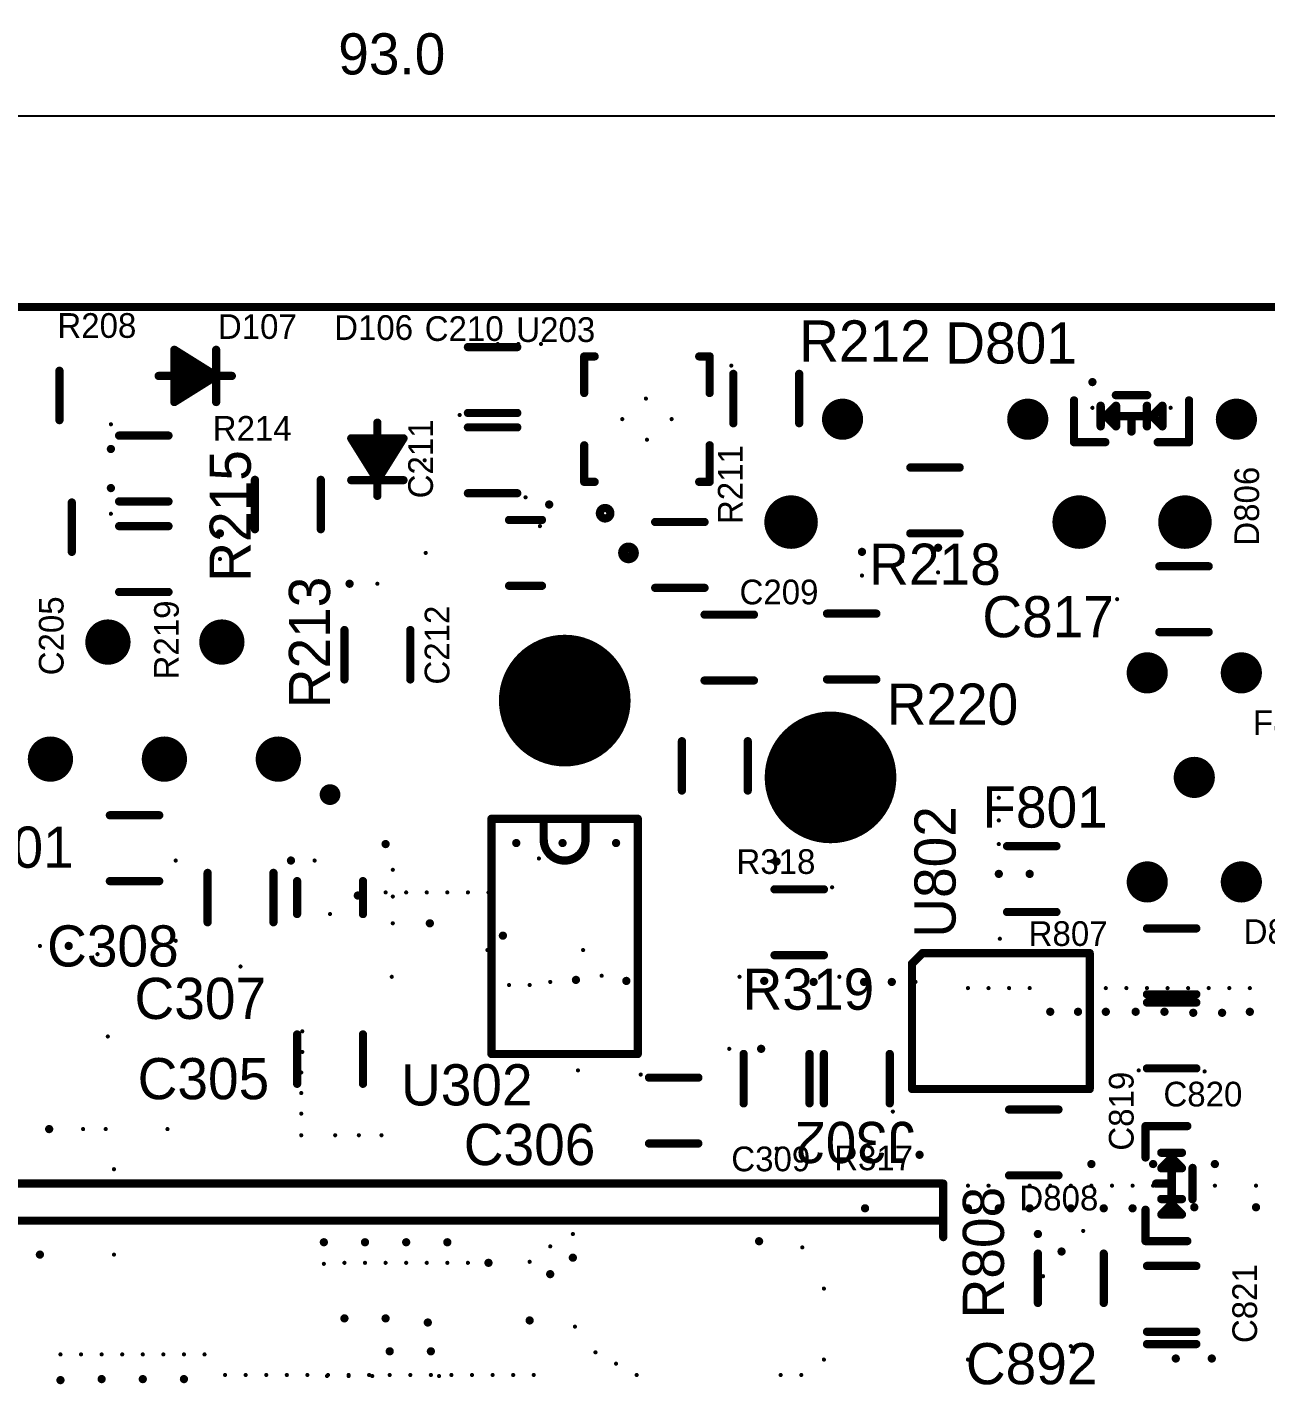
# Model space of a CAD drawing. Extents: x -22 to 197, y -17 to 116.
# Drawn here: x 129.69 to 159.79, y 49.08 to 82.07 of the extents above; entities that cross this region are included whole.
import ezdxf

# ---------------------------------------------------------------- set-up
doc = ezdxf.new("R2010")
doc.units = 0
doc.header["$MEASUREMENT"] = 0
doc.layers.get('0').update_dxf_attribs({"linetype": 'CONTINUOUS'})
doc.layers.get('DEFPOINTS').update_dxf_attribs({"linetype": 'CONTINUOUS'})
for name, color, linetype in [('DRILLDRAWING', 1, 'CONTINUOUS'), ('MECHANICAL1', 6, 'CONTINUOUS'), ('TOPOVERLAY', 2, 'CONTINUOUS')]:
    doc.layers.add(name, color=color, linetype=linetype)
doc.dimstyles.get("Standard").update_dxf_attribs({"dimtxt": 0.18, "dimasz": 0.18, "dimexe": 0.18, "dimexo": 0.0625, "dimgap": 0.09, "dimtad": 0, "dimtih": 1, "dimtoh": 1, "dimdec": 4, "dimzin": 0, "dimtxsty": 'STANDARD', "dimcen": 0.09, "dimazin": 3, "dimtfac": 1, "dimtdec": 4, "dimtofl": 0, "dimtmove": 0, "dimatfit": 3, "dimtolj": 1, "dimtzin": 0})

# ---------------------------------------------------------------- blocks, each defined once
blk = doc.blocks.new('*D1')
at = {"color": 0, "linetype": 'BYBLOCK'}
for p, q in [((92.05, 75.33), (92.05, 80.911)), ((185.05, 75.33), (185.05, 80.911)), ((93.05, 79.911), (184.05, 79.911))]:
    blk.add_line(p, q, dxfattribs=at)
for points in [[(93.05, 80.078), (93.05, 79.744), (92.05, 79.911)], [(184.05, 80.078), (184.05, 79.744), (185.05, 79.911)]]:
    blk.add_solid(points, dxfattribs=at)
at = {"layer": 'DEFPOINTS', "color": 0, "linetype": 'BYBLOCK'}
for p in [(185.05, 79.911), (92.05, 75.268), (185.05, 75.268)]:
    blk.add_point(p, dxfattribs=at)
at = {"color": 0, "linetype": 'BYBLOCK', "insert": (138.55, 81.411), "char_height": 1, "attachment_point": 5}
blk.add_mtext('\\A1;93.0', dxfattribs=at)

msp = doc.modelspace()

# ---------------------------------------------------------------- linework, layer by layer
at = {"layer": 'DRILLDRAWING', "const_width": 0.2}
msp.add_lwpolyline([(92.05, 75.268), (185.05, 75.268)], dxfattribs=at)
at = {"layer": 'DRILLDRAWING'}
for points, const_width in [([(141.1, 74.368, 1), (141.15, 74.368, 1)], 0.05), ([(141.6, 74.368, 1), (141.65, 74.368, 1)], 0.05), ([(142.15, 74.368, 1), (142.2, 74.368, 1)], 0.05), ([(146.775, 73.843, 1), (146.825, 73.843, 1)], 0.05), ([(155.525, 73.443, 1), (155.625, 73.443, 1)], 0.1), ([(144.7, 73.043, 1), (144.75, 73.043, 1)], 0.05), ([(149.253, 72.541, 1), (149.753, 72.541, 1)], 0.5), ([(153.753, 72.541, 1), (154.253, 72.541, 1)], 0.5), ([(158.823, 72.541, 1), (159.323, 72.541, 1)], 0.5), ([(140.175, 72.643, 1), (140.225, 72.643, 1)], 0.05), ([(144.125, 72.543, 1), (144.175, 72.543, 1)], 0.05), ([(145.325, 72.543, 1), (145.375, 72.543, 1)], 0.05), ([(155.55, 72.818, 1), (155.6, 72.818, 1)], 0.05), ([(157.45, 72.818, 1), (157.5, 72.818, 1)], 0.05), ([(131.7, 72.418, 1), (131.75, 72.418, 1)], 0.05), ([(131.675, 71.818, 1), (131.775, 71.818, 1)], 0.1), ([(144.725, 72.043, 1), (144.775, 72.043, 1)], 0.05), ([(139.325, 71.543, 1), (139.375, 71.543, 1)], 0.05), ([(131.675, 70.868, 1), (131.775, 70.868, 1)], 0.1), ([(141.775, 70.643, 1), (141.825, 70.643, 1)], 0.05), ([(147.928, 70.041, 1), (148.578, 70.041, 1)], 0.65), ([(154.928, 70.041, 1), (155.578, 70.041, 1)], 0.65), ([(157.498, 70.041, 1), (158.148, 70.041, 1)], 0.65), ([(131.7, 70.243, 1), (131.75, 70.243, 1)], 0.05), ([(142.325, 70.468, 1), (142.425, 70.468, 1)], 0.1), ([(142.125, 69.943, 1), (142.175, 69.943, 1)], 0.05), ([(148.253, 70.041, 1), (148.253, 70.041, 1)], 0.00000254), ([(157.823, 70.041, 1), (157.823, 70.041, 1)], 0.00000254), ([(134.325, 69.768, 1), (134.425, 69.768, 1)], 0.1), ([(139.35, 69.293, 1), (139.4, 69.293, 1)], 0.05), ([(149.925, 69.318, 1), (150.025, 69.318, 1)], 0.1), ([(151.775, 69.418, 1), (151.875, 69.418, 1)], 0.1), ([(134.35, 69.143, 1), (134.4, 69.143, 1)], 0.05), ([(150.925, 69.093, 1), (150.975, 69.093, 1)], 0.05), ([(137.475, 68.543, 1), (137.575, 68.543, 1)], 0.1), ([(149.95, 68.743, 1), (150, 68.743, 1)], 0.05), ([(151.8, 68.818, 1), (151.85, 68.818, 1)], 0.05), ([(138.175, 68.543, 1), (138.225, 68.543, 1)], 0.05), ([(138.175, 68.543, 1), (138.225, 68.543, 1)], 0.05), ([(156.15, 68.168, 1), (156.2, 68.168, 1)], 0.05), ([(131.378, 67.126, 1), (131.928, 67.126, 1)], 0.55), ([(134.147, 67.126, 1), (134.697, 67.126, 1)], 0.55), ([(141.953, 65.704, 1), (143.553, 65.704, 1)], 1.6), ([(156.657, 66.378, 1), (157.157, 66.378, 1)], 0.5), ([(158.943, 66.378, 1), (159.443, 66.378, 1)], 0.5), ([(148.411, 63.838, 1), (150.011, 63.838, 1)], 1.6), ([(129.981, 64.282, 1), (130.531, 64.282, 1)], 0.55), ([(132.75, 64.282, 1), (133.3, 64.282, 1)], 0.55), ([(135.518, 64.282, 1), (136.068, 64.282, 1)], 0.55), ([(157.8, 63.838, 1), (158.3, 63.838, 1)], 0.5), ([(135.793, 64.282, 1), (135.793, 64.282, 1)], 0.00000254), ([(153.275, 63.343, 1), (153.325, 63.343, 1)], 0.05), ([(153.275, 62.793, 1), (153.325, 62.793, 1)], 0.05), ([(138.35, 62.218, 1), (138.45, 62.218, 1)], 0.1), ([(141.525, 62.243, 1), (141.625, 62.243, 1)], 0.1), ([(142.65, 62.243, 1), (142.75, 62.243, 1)], 0.1), ([(143.95, 62.243, 1), (144.05, 62.243, 1)], 0.1), ([(144.525, 62.243, 1), (144.575, 62.243, 1)], 0.05), ([(153.275, 62.218, 1), (153.325, 62.218, 1)], 0.05), ([(133.275, 61.818, 1), (133.325, 61.818, 1)], 0.05), ([(136.05, 61.818, 1), (136.15, 61.818, 1)], 0.1), ([(136.65, 61.818, 1), (136.7, 61.818, 1)], 0.05), ([(142.1, 61.868, 1), (142.15, 61.868, 1)], 0.05), ([(142.1, 61.868, 1), (142.15, 61.868, 1)], 0.05), ([(147.85, 61.793, 1), (147.95, 61.793, 1)], 0.1), ([(156.657, 61.298, 1), (157.157, 61.298, 1)], 0.5), ([(158.943, 61.298, 1), (159.443, 61.298, 1)], 0.5), ([(138.55, 61.593, 1), (138.6, 61.593, 1)], 0.05), ([(144.525, 61.593, 1), (144.575, 61.593, 1)], 0.05), ([(153.25, 61.493, 1), (153.35, 61.493, 1)], 0.1), ([(154, 61.493, 1), (154.1, 61.493, 1)], 0.1), ([(137.675, 60.968, 1), (137.775, 60.968, 1)], 0.1), ([(138.375, 61.043, 1), (138.425, 61.043, 1)], 0.05), ([(138.875, 61.043, 1), (138.925, 61.043, 1)], 0.05), ([(139.375, 61.043, 1), (139.425, 61.043, 1)], 0.05), ([(139.875, 61.043, 1), (139.925, 61.043, 1)], 0.05), ([(140.375, 61.043, 1), (140.425, 61.043, 1)], 0.05), ([(140.875, 61.043, 1), (140.925, 61.043, 1)], 0.05), ([(149.225, 61.168, 1), (149.275, 61.168, 1)], 0.05), ([(138.55, 60.943, 1), (138.6, 60.943, 1)], 0.05), ([(144.525, 60.943, 1), (144.575, 60.943, 1)], 0.05), ([(137.025, 60.518, 1), (137.075, 60.518, 1)], 0.05), ([(139.425, 60.293, 1), (139.525, 60.293, 1)], 0.1), ([(138.55, 60.293, 1), (138.6, 60.293, 1)], 0.05), ([(141.2, 59.993, 1), (141.3, 59.993, 1)], 0.1), ([(129.975, 59.743, 1), (130.025, 59.743, 1)], 0.05), ([(130.65, 59.743, 1), (130.75, 59.743, 1)], 0.1), ([(133.275, 59.868, 1), (133.325, 59.868, 1)], 0.05), ([(153.3, 59.918, 1), (153.35, 59.918, 1)], 0.05), ([(131.375, 59.543, 1), (131.425, 59.543, 1)], 0.05), ([(140.85, 59.643, 1), (140.9, 59.643, 1)], 0.05), ([(143.175, 59.643, 1), (143.225, 59.643, 1)], 0.05), ([(134.85, 59.243, 1), (134.9, 59.243, 1)], 0.05), ([(143.625, 59.018, 1), (143.675, 59.018, 1)], 0.05), ([(138.525, 58.993, 1), (138.575, 58.993, 1)], 0.05), ([(141.375, 58.793, 1), (141.425, 58.793, 1)], 0.05), ([(141.875, 58.793, 1), (141.925, 58.793, 1)], 0.05), ([(142.375, 58.868, 1), (142.425, 58.868, 1)], 0.05), ([(142.975, 58.918, 1), (143.075, 58.918, 1)], 0.1), ([(144.2, 58.893, 1), (144.3, 58.893, 1)], 0.1), ([(146.975, 58.993, 1), (147.025, 58.993, 1)], 0.05), ([(147.55, 58.893, 1), (147.65, 58.893, 1)], 0.1), ([(148.75, 58.868, 1), (148.85, 58.868, 1)], 0.1), ([(149.4, 58.993, 1), (149.45, 58.993, 1)], 0.05), ([(149.975, 58.868, 1), (150.075, 58.868, 1)], 0.1), ([(150.65, 58.868, 1), (150.75, 58.868, 1)], 0.1), ([(151.25, 58.868, 1), (151.3, 58.868, 1)], 0.05), ([(152.525, 58.718, 1), (152.575, 58.718, 1)], 0.05), ([(153.025, 58.718, 1), (153.075, 58.718, 1)], 0.05), ([(153.525, 58.718, 1), (153.575, 58.718, 1)], 0.05), ([(154.025, 58.718, 1), (154.075, 58.718, 1)], 0.05), ([(155.875, 58.718, 1), (155.925, 58.718, 1)], 0.05), ([(156.375, 58.718, 1), (156.425, 58.718, 1)], 0.05), ([(156.875, 58.718, 1), (156.925, 58.718, 1)], 0.05), ([(157.375, 58.718, 1), (157.425, 58.718, 1)], 0.05), ([(157.875, 58.718, 1), (157.925, 58.718, 1)], 0.05), ([(158.375, 58.718, 1), (158.425, 58.718, 1)], 0.05), ([(158.875, 58.718, 1), (158.925, 58.718, 1)], 0.05), ([(159.375, 58.718, 1), (159.425, 58.718, 1)], 0.05), ([(150, 58.293, 1), (150.05, 58.293, 1)], 0.05), ([(154.5, 58.143, 1), (154.6, 58.143, 1)], 0.1), ([(155.175, 58.143, 1), (155.275, 58.143, 1)], 0.1), ([(155.85, 58.143, 1), (155.95, 58.143, 1)], 0.1), ([(156.575, 58.143, 1), (156.675, 58.143, 1)], 0.1), ([(157.275, 58.143, 1), (157.375, 58.143, 1)], 0.1), ([(157.975, 58.118, 1), (158.075, 58.118, 1)], 0.1), ([(158.675, 58.118, 1), (158.775, 58.118, 1)], 0.1), ([(159.35, 58.143, 1), (159.45, 58.143, 1)], 0.1), ([(131.625, 57.543, 1), (131.675, 57.543, 1)], 0.05), ([(136.35, 57.668, 1), (136.4, 57.668, 1)], 0.05), ([(136.35, 57.168, 1), (136.4, 57.168, 1)], 0.05), ([(146.725, 57.243, 1), (146.775, 57.243, 1)], 0.05), ([(147.475, 57.243, 1), (147.575, 57.243, 1)], 0.1), ([(143.05, 56.718, 1), (143.1, 56.718, 1)], 0.05), ([(156.675, 56.718, 1), (156.725, 56.718, 1)], 0.05), ([(158.275, 56.693, 1), (158.325, 56.693, 1)], 0.05), ([(136.325, 56.668, 1), (136.375, 56.668, 1)], 0.05), ([(144.575, 56.618, 1), (144.625, 56.618, 1)], 0.05), ([(136.325, 56.168, 1), (136.375, 56.168, 1)], 0.05), ([(150.7, 55.718, 1), (150.75, 55.718, 1)], 0.05), ([(136.325, 55.668, 1), (136.375, 55.668, 1)], 0.05), ([(130.175, 55.293, 1), (130.275, 55.293, 1)], 0.1), ([(131.025, 55.293, 1), (131.075, 55.293, 1)], 0.05), ([(131.575, 55.293, 1), (131.625, 55.293, 1)], 0.05), ([(133.075, 55.293, 1), (133.125, 55.293, 1)], 0.05), ([(136.325, 55.143, 1), (136.375, 55.143, 1)], 0.05), ([(137.15, 55.143, 1), (137.2, 55.143, 1)], 0.05), ([(137.725, 55.143, 1), (137.775, 55.143, 1)], 0.05), ([(138.275, 55.143, 1), (138.325, 55.143, 1)], 0.05), ([(147.875, 54.818, 1), (147.925, 54.818, 1)], 0.05), ([(151.325, 54.668, 1), (151.425, 54.668, 1)], 0.1), ([(155.5, 54.443, 1), (155.6, 54.443, 1)], 0.1), ([(157, 54.443, 1), (157.1, 54.443, 1)], 0.1), ([(158.5, 54.443, 1), (158.6, 54.443, 1)], 0.1), ([(131.775, 54.318, 1), (131.825, 54.318, 1)], 0.05), ([(149.525, 53.918, 1), (149.575, 53.918, 1)], 0.05), ([(150.025, 53.918, 1), (150.075, 53.918, 1)], 0.05), ([(151.025, 53.918, 1), (151.075, 53.918, 1)], 0.05), ([(151.525, 53.918, 1), (151.575, 53.918, 1)], 0.05), ([(152.525, 53.918, 1), (152.575, 53.918, 1)], 0.05), ([(153.025, 53.918, 1), (153.075, 53.918, 1)], 0.05), ([(154.025, 53.918, 1), (154.075, 53.918, 1)], 0.05), ([(154.525, 53.918, 1), (154.575, 53.918, 1)], 0.05), ([(155.025, 53.918, 1), (155.075, 53.918, 1)], 0.05), ([(155.525, 53.918, 1), (155.575, 53.918, 1)], 0.05), ([(156.025, 53.918, 1), (156.075, 53.918, 1)], 0.05), ([(156.525, 53.918, 1), (156.575, 53.918, 1)], 0.05), ([(157.025, 53.918, 1), (157.075, 53.918, 1)], 0.05), ([(158.025, 53.918, 1), (158.075, 53.918, 1)], 0.05), ([(158.525, 53.918, 1), (158.575, 53.918, 1)], 0.05), ([(159.525, 53.918, 1), (159.575, 53.918, 1)], 0.05), ([(150, 53.368, 1), (150.1, 53.368, 1)], 0.1), ([(152.5, 53.368, 1), (152.6, 53.368, 1)], 0.1), ([(153.25, 53.368, 1), (153.35, 53.368, 1)], 0.1), ([(154, 53.368, 1), (154.1, 53.368, 1)], 0.1), ([(155, 53.368, 1), (155.1, 53.368, 1)], 0.1), ([(155.8, 53.368, 1), (155.9, 53.368, 1)], 0.1), ([(156.5, 53.368, 1), (156.6, 53.368, 1)], 0.1), ([(158, 53.393, 1), (158.1, 53.393, 1)], 0.1), ([(159.5, 53.393, 1), (159.6, 53.393, 1)], 0.1), ([(142.925, 52.743, 1), (142.975, 52.743, 1)], 0.05), ([(154.2, 52.743, 1), (154.3, 52.743, 1)], 0.1), ([(155.325, 52.818, 1), (155.375, 52.818, 1)], 0.05), ([(136.85, 52.543, 1), (136.95, 52.543, 1)], 0.1), ([(137.85, 52.543, 1), (137.95, 52.543, 1)], 0.1), ([(138.85, 52.543, 1), (138.95, 52.543, 1)], 0.1), ([(139.85, 52.543, 1), (139.95, 52.543, 1)], 0.1), ([(142.375, 52.443, 1), (142.425, 52.443, 1)], 0.05), ([(147.425, 52.568, 1), (147.525, 52.568, 1)], 0.1), ([(148.5, 52.418, 1), (148.55, 52.418, 1)], 0.05), ([(129.95, 52.243, 1), (130.05, 52.243, 1)], 0.1), ([(131.775, 52.243, 1), (131.825, 52.243, 1)], 0.05), ([(140.85, 52.043, 1), (140.95, 52.043, 1)], 0.1), ([(142.9, 52.168, 1), (143, 52.168, 1)], 0.1), ([(154.775, 52.318, 1), (154.875, 52.318, 1)], 0.1), ([(136.875, 52.018, 1), (136.925, 52.018, 1)], 0.05), ([(137.375, 52.043, 1), (137.425, 52.043, 1)], 0.05), ([(137.875, 52.043, 1), (137.925, 52.043, 1)], 0.05), ([(138.375, 52.043, 1), (138.425, 52.043, 1)], 0.05), ([(138.875, 52.043, 1), (138.925, 52.043, 1)], 0.05), ([(139.375, 52.043, 1), (139.425, 52.043, 1)], 0.05), ([(139.875, 52.043, 1), (139.925, 52.043, 1)], 0.05), ([(140.375, 52.043, 1), (140.425, 52.043, 1)], 0.05), ([(141.875, 52.068, 1), (141.925, 52.068, 1)], 0.05), ([(142.35, 51.768, 1), (142.45, 51.768, 1)], 0.1), ([(149.025, 51.418, 1), (149.075, 51.418, 1)], 0.05), ([(152.525, 51.418, 1), (152.575, 51.418, 1)], 0.05), ([(154.35, 51.718, 1), (154.4, 51.718, 1)], 0.05), ([(137.35, 50.693, 1), (137.45, 50.693, 1)], 0.1), ([(138.35, 50.693, 1), (138.45, 50.693, 1)], 0.1), ([(139.375, 50.593, 1), (139.475, 50.593, 1)], 0.1), ([(141.85, 50.643, 1), (141.95, 50.643, 1)], 0.1), ([(142.975, 50.493, 1), (143.025, 50.493, 1)], 0.05), ([(130.475, 49.818, 1), (130.525, 49.818, 1)], 0.05), ([(130.975, 49.818, 1), (131.025, 49.818, 1)], 0.05), ([(131.475, 49.818, 1), (131.525, 49.818, 1)], 0.05), ([(131.975, 49.818, 1), (132.025, 49.818, 1)], 0.05), ([(132.475, 49.818, 1), (132.525, 49.818, 1)], 0.05), ([(132.975, 49.818, 1), (133.025, 49.818, 1)], 0.05), ([(133.475, 49.818, 1), (133.525, 49.818, 1)], 0.05), ([(133.975, 49.818, 1), (134.025, 49.818, 1)], 0.05), ([(138.45, 49.893, 1), (138.55, 49.893, 1)], 0.1), ([(139.45, 49.893, 1), (139.55, 49.893, 1)], 0.1), ([(143.475, 49.868, 1), (143.525, 49.868, 1)], 0.05), ([(155.025, 50.018, 1), (155.075, 50.018, 1)], 0.05), ([(157.55, 49.718, 1), (157.65, 49.718, 1)], 0.1), ([(158.425, 49.718, 1), (158.525, 49.718, 1)], 0.1), ([(143.975, 49.593, 1), (144.025, 49.593, 1)], 0.05), ([(149.025, 49.693, 1), (149.075, 49.693, 1)], 0.05), ([(152.525, 49.693, 1), (152.575, 49.693, 1)], 0.05), ([(130.45, 49.193, 1), (130.55, 49.193, 1)], 0.1), ([(131.45, 49.218, 1), (131.55, 49.218, 1)], 0.1), ([(132.45, 49.218, 1), (132.55, 49.218, 1)], 0.1), ([(133.45, 49.218, 1), (133.55, 49.218, 1)], 0.1), ([(134.475, 49.318, 1), (134.525, 49.318, 1)], 0.05), ([(134.975, 49.318, 1), (135.025, 49.318, 1)], 0.05), ([(135.475, 49.318, 1), (135.525, 49.318, 1)], 0.05), ([(135.975, 49.318, 1), (136.025, 49.318, 1)], 0.05), ([(136.475, 49.318, 1), (136.525, 49.318, 1)], 0.05), ([(136.95, 49.293, 1), (137, 49.293, 1)], 0.05), ([(136.975, 49.318, 1), (137.025, 49.318, 1)], 0.05), ([(137.475, 49.318, 1), (137.525, 49.318, 1)], 0.05), ([(137.475, 49.293, 1), (137.525, 49.293, 1)], 0.05), ([(137.975, 49.318, 1), (138.025, 49.318, 1)], 0.05), ([(138.05, 49.293, 1), (138.1, 49.293, 1)], 0.05), ([(138.475, 49.318, 1), (138.525, 49.318, 1)], 0.05), ([(138.975, 49.318, 1), (139.025, 49.318, 1)], 0.05), ([(139.475, 49.318, 1), (139.525, 49.318, 1)], 0.05), ([(139.675, 49.293, 1), (139.725, 49.293, 1)], 0.05), ([(139.975, 49.318, 1), (140.025, 49.318, 1)], 0.05), ([(140.475, 49.318, 1), (140.525, 49.318, 1)], 0.05), ([(140.975, 49.318, 1), (141.025, 49.318, 1)], 0.05), ([(141.475, 49.318, 1), (141.525, 49.318, 1)], 0.05), ([(141.975, 49.318, 1), (142.025, 49.318, 1)], 0.05), ([(144.475, 49.318, 1), (144.525, 49.318, 1)], 0.05), ([(147.975, 49.318, 1), (148.025, 49.318, 1)], 0.05), ([(148.475, 49.318, 1), (148.525, 49.318, 1)], 0.05)]:
    msp.add_lwpolyline(points, format="xyb", close=True, dxfattribs=dict(at, const_width=const_width))
at = {"layer": 'MECHANICAL1', "const_width": 0.2}
msp.add_lwpolyline([(92.05, 75.268), (185.05, 75.268)], dxfattribs=at)
at = {"layer": 'TOPOVERLAY'}
for points, const_width in [([(133.267, 74.228), (134.283, 73.593)], 0.2), ([(133.267, 72.958), (133.267, 74.228)], 0.2), ([(134.283, 72.958), (134.283, 74.228)], 0.2), ([(140.4, 74.293), (141.6, 74.293)], 0.2), ([(133.267, 73.974), (133.648, 73.974)], 0.2), ([(133.267, 73.847), (133.775, 73.847)], 0.2), ([(143.226, 74.067), (143.48, 74.067)], 0.2), ([(143.226, 73.178), (143.226, 74.067)], 0.2), ([(146.02, 74.067), (146.274, 74.067)], 0.2), ([(146.274, 73.178), (146.274, 74.067)], 0.2), ([(130.475, 72.518), (130.475, 73.718)], 0.2), ([(132.886, 73.593), (134.664, 73.593)], 0.2), ([(133.267, 73.72), (134.029, 73.72)], 0.2), ([(133.267, 72.958), (134.283, 73.593)], 0.2), ([(133.394, 73.466), (134.029, 73.466)], 0.2), ([(146.85, 72.443), (146.85, 73.643)], 0.2), ([(148.45, 72.443), (148.45, 73.643)], 0.2), ([(133.394, 73.339), (133.775, 73.339)], 0.2), ([(133.394, 73.212), (133.521, 73.212)], 0.2), ([(155.128, 71.983), (155.128, 72.999)], 0.2), ([(155.775, 72.368), (155.775, 72.868)], 0.203), ([(155.9, 72.618), (156.15, 72.868)], 0.203), ([(156.144, 73.126), (156.906, 73.126)], 0.2), ([(156.15, 72.368), (156.15, 72.868)], 0.203), ([(156.9, 72.368), (156.9, 72.868)], 0.203), ([(157.025, 72.618), (157.275, 72.868)], 0.203), ([(157.275, 72.368), (157.275, 72.868)], 0.203), ([(157.922, 71.983), (157.922, 72.999)], 0.2), ([(140.4, 72.693), (141.6, 72.693)], 0.2), ([(155.9, 72.618), (156.15, 72.368)], 0.203), ([(156.15, 72.618), (157.025, 72.618)], 0.203), ([(156.525, 72.243), (156.525, 72.618)], 0.203), ([(157.025, 72.618), (157.275, 72.368)], 0.203), ([(138.2, 70.679), (138.2, 72.457)], 0.2), ([(140.4, 72.343), (141.6, 72.343)], 0.2), ([(131.925, 72.143), (133.125, 72.143)], 0.2), ([(137.565, 72.076), (138.835, 72.076)], 0.2), ([(137.565, 72.076), (138.2, 71.06)], 0.2), ([(137.819, 71.822), (137.819, 71.949)], 0.2), ([(137.946, 71.568), (137.946, 71.949)], 0.2), ([(138.073, 71.314), (138.073, 71.949)], 0.2), ([(138.2, 71.06), (138.835, 72.076)], 0.2), ([(138.327, 71.314), (138.327, 72.076)], 0.2), ([(138.454, 71.568), (138.454, 72.076)], 0.2), ([(138.581, 71.695), (138.581, 72.076)], 0.2), ([(143.226, 71.019), (143.226, 71.908)], 0.2), ([(146.274, 71.019), (146.274, 71.908)], 0.2), ([(155.128, 71.983), (155.89, 71.983)], 0.2), ([(157.16, 71.983), (157.922, 71.983)], 0.2), ([(151.15, 71.368), (152.35, 71.368)], 0.2), ([(135.225, 69.868), (135.225, 71.068)], 0.2), ([(136.825, 69.868), (136.825, 71.068)], 0.2), ([(137.565, 71.06), (138.835, 71.06)], 0.2), ([(143.226, 71.019), (143.48, 71.019)], 0.2), ([(146.02, 71.019), (146.274, 71.019)], 0.2), ([(130.775, 69.318), (130.775, 70.518)], 0.2), ([(131.925, 70.543), (133.125, 70.543)], 0.2), ([(140.4, 70.743), (141.6, 70.743)], 0.2), ([(131.925, 69.943), (133.125, 69.943)], 0.2), ([(141.4, 70.093), (142.2, 70.093)], 0.2), ([(144.95, 70.043), (146.15, 70.043)], 0.2), ([(151.15, 69.768), (152.35, 69.768)], 0.2), ([(157.2, 68.968), (158.4, 68.968)], 0.2), ([(131.925, 68.343), (133.125, 68.343)], 0.2), ([(141.4, 68.493), (142.2, 68.493)], 0.2), ([(144.95, 68.443), (146.15, 68.443)], 0.2), ([(146.15, 67.793), (147.35, 67.793)], 0.2), ([(149.125, 67.818), (150.325, 67.818)], 0.2), ([(137.4, 66.218), (137.4, 67.418)], 0.2), ([(139, 66.218), (139, 67.418)], 0.2), ([(157.2, 67.368), (158.4, 67.368)], 0.2), ([(149.125, 66.218), (150.325, 66.218)], 0.2), ([(146.15, 66.193), (147.35, 66.193)], 0.2), ([(145.6, 63.518), (145.6, 64.718)], 0.2), ([(147.2, 63.518), (147.2, 64.718)], 0.2), ([(131.7, 62.918), (132.9, 62.918)], 0.2), ([(140.972, 57.118), (140.972, 62.833)], 0.2), ([(140.972, 62.833), (142.242, 62.833)], 0.2), ([(142.242, 62.325), (142.242, 62.833)], 0.2), ([(142.242, 62.833), (143.258, 62.833)], 0.2), ([(143.258, 62.325), (143.258, 62.833)], 0.2), ([(143.258, 62.833), (144.528, 62.833)], 0.2), ([(144.528, 57.118), (144.528, 62.833)], 0.2), ([(153.5, 62.168), (154.7, 62.168)], 0.2), ([(131.7, 61.318), (132.9, 61.318)], 0.2), ([(134.075, 60.318), (134.075, 61.518)], 0.2), ([(135.675, 60.318), (135.675, 61.518)], 0.2), ([(136.25, 60.518), (136.25, 61.318)], 0.2), ([(137.85, 60.518), (137.85, 61.318)], 0.2), ([(147.85, 61.118), (149.05, 61.118)], 0.2), ([(153.5, 60.568), (154.7, 60.568)], 0.2), ([(156.9, 60.168), (158.1, 60.168)], 0.2), ([(147.85, 59.518), (149.05, 59.518)], 0.2), ([(151.191, 59.315), (151.445, 59.569)], 0.2), ([(151.191, 56.267), (151.191, 59.315)], 0.2), ([(151.445, 59.569), (155.509, 59.569)], 0.2), ([(155.509, 56.267), (155.509, 59.569)], 0.2), ([(156.9, 58.568), (158.1, 58.568)], 0.2), ([(156.9, 58.368), (158.1, 58.368)], 0.2), ([(136.25, 56.393), (136.25, 57.593)], 0.2), ([(137.85, 56.393), (137.85, 57.593)], 0.2), ([(140.972, 57.118), (144.528, 57.118)], 0.2), ([(147.1, 55.918), (147.1, 57.118)], 0.2), ([(148.7, 55.918), (148.7, 57.118)], 0.2), ([(149.05, 55.918), (149.05, 57.118)], 0.2), ([(150.65, 55.918), (150.65, 57.118)], 0.2), ([(156.9, 56.768), (158.1, 56.768)], 0.2), ([(144.8, 56.543), (146, 56.543)], 0.2), ([(151.191, 56.267), (155.509, 56.267)], 0.2), ([(153.55, 55.768), (154.75, 55.768)], 0.2), ([(156.865, 54.603), (156.865, 55.365)], 0.2), ([(156.865, 55.365), (157.881, 55.365)], 0.2), ([(144.8, 54.943), (146, 54.943)], 0.2), ([(157.25, 54.718), (157.75, 54.718)], 0.203), ([(157.25, 54.343), (157.5, 54.593)], 0.203), ([(157.25, 54.343), (157.75, 54.343)], 0.203), ([(157.5, 54.593), (157.75, 54.343)], 0.203), ([(157.5, 53.468), (157.5, 54.343)], 0.203), ([(158.008, 53.587), (158.008, 54.349)], 0.2), ([(153.55, 54.168), (154.75, 54.168)], 0.2), ([(125.55, 53.968), (151.95, 53.968)], 0.2), ([(151.95, 52.668), (151.95, 53.968)], 0.2), ([(157.125, 53.968), (157.5, 53.968)], 0.203), ([(157.25, 53.593), (157.75, 53.593)], 0.203), ([(157.25, 53.218), (157.5, 53.468)], 0.203), ([(157.5, 53.468), (157.75, 53.218)], 0.203), ([(125.55, 53.068), (151.95, 53.068)], 0.2), ([(156.865, 52.571), (156.865, 53.333)], 0.2), ([(157.25, 53.218), (157.75, 53.218)], 0.203), ([(156.865, 52.571), (157.881, 52.571)], 0.2), ([(154.25, 51.068), (154.25, 52.268)], 0.2), ([(155.85, 51.068), (155.85, 52.268)], 0.2), ([(156.9, 51.968), (158.1, 51.968)], 0.2), ([(156.9, 50.368), (158.1, 50.368)], 0.2), ([(156.9, 50.068), (158.1, 50.068)], 0.2)]:
    msp.add_lwpolyline(points, dxfattribs=dict(at, const_width=const_width))
for points, const_width in [([(133.217, 74.228, 1), (133.317, 74.228, 1)], 0.1), ([(133.217, 74.228, 1), (133.317, 74.228, 1)], 0.1), ([(134.233, 74.228, 1), (134.333, 74.228, 1)], 0.1), ([(140.35, 74.293, 1), (140.45, 74.293, 1)], 0.1), ([(141.55, 74.293, 1), (141.65, 74.293, 1)], 0.1), ([(133.217, 73.974, 1), (133.317, 73.974, 1)], 0.1), ([(133.217, 73.847, 1), (133.317, 73.847, 1)], 0.1), ([(133.598, 73.974, 1), (133.698, 73.974, 1)], 0.1), ([(133.725, 73.847, 1), (133.825, 73.847, 1)], 0.1), ([(143.176, 74.067, 1), (143.276, 74.067, 1)], 0.1), ([(143.176, 74.067, 1), (143.276, 74.067, 1)], 0.1), ([(143.43, 74.067, 1), (143.53, 74.067, 1)], 0.1), ([(145.97, 74.067, 1), (146.07, 74.067, 1)], 0.1), ([(146.224, 74.067, 1), (146.324, 74.067, 1)], 0.1), ([(146.224, 74.067, 1), (146.324, 74.067, 1)], 0.1), ([(130.425, 73.718, 1), (130.525, 73.718, 1)], 0.1), ([(132.836, 73.593, 1), (132.936, 73.593, 1)], 0.1), ([(133.217, 73.72, 1), (133.317, 73.72, 1)], 0.1), ([(133.344, 73.466, 1), (133.444, 73.466, 1)], 0.1), ([(133.979, 73.72, 1), (134.079, 73.72, 1)], 0.1), ([(133.979, 73.466, 1), (134.079, 73.466, 1)], 0.1), ([(134.233, 73.593, 1), (134.333, 73.593, 1)], 0.1), ([(134.233, 73.593, 1), (134.333, 73.593, 1)], 0.1), ([(134.614, 73.593, 1), (134.714, 73.593, 1)], 0.1), ([(146.8, 73.643, 1), (146.9, 73.643, 1)], 0.1), ([(148.4, 73.643, 1), (148.5, 73.643, 1)], 0.1), ([(133.344, 73.339, 1), (133.444, 73.339, 1)], 0.1), ([(133.344, 73.212, 1), (133.444, 73.212, 1)], 0.1), ([(133.471, 73.212, 1), (133.571, 73.212, 1)], 0.1), ([(133.725, 73.339, 1), (133.825, 73.339, 1)], 0.1), ([(143.176, 73.178, 1), (143.276, 73.178, 1)], 0.1), ([(146.224, 73.178, 1), (146.324, 73.178, 1)], 0.1), ([(133.217, 72.958, 1), (133.317, 72.958, 1)], 0.1), ([(133.217, 72.958, 1), (133.317, 72.958, 1)], 0.1), ([(134.233, 72.958, 1), (134.333, 72.958, 1)], 0.1), ([(155.078, 72.999, 1), (155.178, 72.999, 1)], 0.1), ([(155.724, 72.868, 1), (155.825, 72.868, 1)], 0.102), ([(156.094, 73.126, 1), (156.194, 73.126, 1)], 0.1), ([(156.099, 72.868, 1), (156.2, 72.868, 1)], 0.102), ([(156.099, 72.868, 1), (156.2, 72.868, 1)], 0.102), ([(156.849, 72.868, 1), (156.95, 72.868, 1)], 0.102), ([(156.856, 73.126, 1), (156.956, 73.126, 1)], 0.1), ([(157.224, 72.868, 1), (157.325, 72.868, 1)], 0.102), ([(157.224, 72.868, 1), (157.325, 72.868, 1)], 0.102), ([(157.872, 72.999, 1), (157.972, 72.999, 1)], 0.1), ([(130.425, 72.518, 1), (130.525, 72.518, 1)], 0.1), ([(140.35, 72.693, 1), (140.45, 72.693, 1)], 0.1), ([(141.55, 72.693, 1), (141.65, 72.693, 1)], 0.1), ([(155.849, 72.618, 1), (155.95, 72.618, 1)], 0.102), ([(155.849, 72.618, 1), (155.95, 72.618, 1)], 0.102), ([(156.099, 72.618, 1), (156.2, 72.618, 1)], 0.102), ([(156.474, 72.618, 1), (156.575, 72.618, 1)], 0.102), ([(156.974, 72.618, 1), (157.075, 72.618, 1)], 0.102), ([(156.974, 72.618, 1), (157.075, 72.618, 1)], 0.102), ([(156.974, 72.618, 1), (157.075, 72.618, 1)], 0.102), ([(138.15, 72.457, 1), (138.25, 72.457, 1)], 0.1), ([(140.35, 72.343, 1), (140.45, 72.343, 1)], 0.1), ([(141.55, 72.343, 1), (141.65, 72.343, 1)], 0.1), ([(146.8, 72.443, 1), (146.9, 72.443, 1)], 0.1), ([(148.4, 72.443, 1), (148.5, 72.443, 1)], 0.1), ([(155.724, 72.368, 1), (155.825, 72.368, 1)], 0.102), ([(156.099, 72.368, 1), (156.2, 72.368, 1)], 0.102), ([(156.099, 72.368, 1), (156.2, 72.368, 1)], 0.102), ([(156.474, 72.243, 1), (156.575, 72.243, 1)], 0.102), ([(156.849, 72.368, 1), (156.95, 72.368, 1)], 0.102), ([(157.224, 72.368, 1), (157.325, 72.368, 1)], 0.102), ([(157.224, 72.368, 1), (157.325, 72.368, 1)], 0.102), ([(131.875, 72.143, 1), (131.975, 72.143, 1)], 0.1), ([(133.075, 72.143, 1), (133.175, 72.143, 1)], 0.1), ([(137.515, 72.076, 1), (137.615, 72.076, 1)], 0.1), ([(137.515, 72.076, 1), (137.615, 72.076, 1)], 0.1), ([(137.769, 71.949, 1), (137.869, 71.949, 1)], 0.1), ([(137.769, 71.822, 1), (137.869, 71.822, 1)], 0.1), ([(137.896, 71.949, 1), (137.996, 71.949, 1)], 0.1), ([(138.023, 71.949, 1), (138.123, 71.949, 1)], 0.1), ([(138.277, 72.076, 1), (138.377, 72.076, 1)], 0.1), ([(138.404, 72.076, 1), (138.504, 72.076, 1)], 0.1), ([(138.531, 72.076, 1), (138.631, 72.076, 1)], 0.1), ([(138.785, 72.076, 1), (138.885, 72.076, 1)], 0.1), ([(138.785, 72.076, 1), (138.885, 72.076, 1)], 0.1), ([(143.176, 71.908, 1), (143.276, 71.908, 1)], 0.1), ([(146.224, 71.908, 1), (146.324, 71.908, 1)], 0.1), ([(155.078, 71.983, 1), (155.178, 71.983, 1)], 0.1), ([(155.078, 71.983, 1), (155.178, 71.983, 1)], 0.1), ([(155.84, 71.983, 1), (155.94, 71.983, 1)], 0.1), ([(157.11, 71.983, 1), (157.21, 71.983, 1)], 0.1), ([(157.872, 71.983, 1), (157.972, 71.983, 1)], 0.1), ([(157.872, 71.983, 1), (157.972, 71.983, 1)], 0.1), ([(137.896, 71.568, 1), (137.996, 71.568, 1)], 0.1), ([(138.404, 71.568, 1), (138.504, 71.568, 1)], 0.1), ([(138.531, 71.695, 1), (138.631, 71.695, 1)], 0.1), ([(138.023, 71.314, 1), (138.123, 71.314, 1)], 0.1), ([(138.277, 71.314, 1), (138.377, 71.314, 1)], 0.1), ([(151.1, 71.368, 1), (151.2, 71.368, 1)], 0.1), ([(152.3, 71.368, 1), (152.4, 71.368, 1)], 0.1), ([(135.175, 71.068, 1), (135.275, 71.068, 1)], 0.1), ([(136.775, 71.068, 1), (136.875, 71.068, 1)], 0.1), ([(137.515, 71.06, 1), (137.615, 71.06, 1)], 0.1), ([(138.15, 71.06, 1), (138.25, 71.06, 1)], 0.1), ([(138.15, 71.06, 1), (138.25, 71.06, 1)], 0.1), ([(138.785, 71.06, 1), (138.885, 71.06, 1)], 0.1), ([(143.176, 71.019, 1), (143.276, 71.019, 1)], 0.1), ([(143.176, 71.019, 1), (143.276, 71.019, 1)], 0.1), ([(143.43, 71.019, 1), (143.53, 71.019, 1)], 0.1), ([(145.97, 71.019, 1), (146.07, 71.019, 1)], 0.1), ([(146.224, 71.019, 1), (146.324, 71.019, 1)], 0.1), ([(146.224, 71.019, 1), (146.324, 71.019, 1)], 0.1), ([(130.725, 70.518, 1), (130.825, 70.518, 1)], 0.1), ([(131.875, 70.543, 1), (131.975, 70.543, 1)], 0.1), ([(133.075, 70.543, 1), (133.175, 70.543, 1)], 0.1), ([(138.15, 70.679, 1), (138.25, 70.679, 1)], 0.1), ([(140.35, 70.743, 1), (140.45, 70.743, 1)], 0.1), ([(141.55, 70.743, 1), (141.65, 70.743, 1)], 0.1), ([(143.861, 70.257, 1), (143.607, 70.257, 1)], 0.2), ([(143.557, 70.257, 1), (143.657, 70.257, 1)], 0.1), ([(143.811, 70.257, 1), (143.911, 70.257, 1)], 0.1), ([(131.875, 69.943, 1), (131.975, 69.943, 1)], 0.1), ([(133.075, 69.943, 1), (133.175, 69.943, 1)], 0.1), ([(135.175, 69.868, 1), (135.275, 69.868, 1)], 0.1), ([(136.775, 69.868, 1), (136.875, 69.868, 1)], 0.1), ([(141.35, 70.093, 1), (141.45, 70.093, 1)], 0.1), ([(142.15, 70.093, 1), (142.25, 70.093, 1)], 0.1), ([(144.9, 70.043, 1), (145, 70.043, 1)], 0.1), ([(146.1, 70.043, 1), (146.2, 70.043, 1)], 0.1), ([(151.1, 69.768, 1), (151.2, 69.768, 1)], 0.1), ([(152.3, 69.768, 1), (152.4, 69.768, 1)], 0.1), ([(130.725, 69.318, 1), (130.825, 69.318, 1)], 0.1), ([(144.429, 69.293, 1), (144.175, 69.293, 1)], 0.25), ([(144.112, 69.293, 1), (144.237, 69.293, 1)], 0.125), ([(144.366, 69.293, 1), (144.491, 69.293, 1)], 0.125), ([(157.15, 68.968, 1), (157.25, 68.968, 1)], 0.1), ([(158.35, 68.968, 1), (158.45, 68.968, 1)], 0.1), ([(131.875, 68.343, 1), (131.975, 68.343, 1)], 0.1), ([(133.075, 68.343, 1), (133.175, 68.343, 1)], 0.1), ([(141.35, 68.493, 1), (141.45, 68.493, 1)], 0.1), ([(142.15, 68.493, 1), (142.25, 68.493, 1)], 0.1), ([(144.9, 68.443, 1), (145, 68.443, 1)], 0.1), ([(146.1, 68.443, 1), (146.2, 68.443, 1)], 0.1), ([(146.1, 67.793, 1), (146.2, 67.793, 1)], 0.1), ([(147.3, 67.793, 1), (147.4, 67.793, 1)], 0.1), ([(149.075, 67.818, 1), (149.175, 67.818, 1)], 0.1), ([(150.275, 67.818, 1), (150.375, 67.818, 1)], 0.1), ([(137.35, 67.418, 1), (137.45, 67.418, 1)], 0.1), ([(138.95, 67.418, 1), (139.05, 67.418, 1)], 0.1), ([(157.15, 67.368, 1), (157.25, 67.368, 1)], 0.1), ([(158.35, 67.368, 1), (158.45, 67.368, 1)], 0.1), ([(137.35, 66.218, 1), (137.45, 66.218, 1)], 0.1), ([(138.95, 66.218, 1), (139.05, 66.218, 1)], 0.1), ([(149.075, 66.218, 1), (149.175, 66.218, 1)], 0.1), ([(150.275, 66.218, 1), (150.375, 66.218, 1)], 0.1), ([(146.1, 66.193, 1), (146.2, 66.193, 1)], 0.1), ([(147.3, 66.193, 1), (147.4, 66.193, 1)], 0.1), ([(145.55, 64.718, 1), (145.65, 64.718, 1)], 0.1), ([(147.15, 64.718, 1), (147.25, 64.718, 1)], 0.1), ([(137.177, 63.42, 1), (136.923, 63.42, 1)], 0.25), ([(136.86, 63.42, 1), (136.985, 63.42, 1)], 0.125), ([(137.114, 63.42, 1), (137.239, 63.42, 1)], 0.125), ([(145.55, 63.518, 1), (145.65, 63.518, 1)], 0.1), ([(147.15, 63.518, 1), (147.25, 63.518, 1)], 0.1), ([(131.65, 62.918, 1), (131.75, 62.918, 1)], 0.1), ([(132.85, 62.918, 1), (132.95, 62.918, 1)], 0.1), ([(140.922, 62.833, 1), (141.022, 62.833, 1)], 0.1), ([(140.922, 62.833, 1), (141.022, 62.833, 1)], 0.1), ([(142.192, 62.833, 1), (142.292, 62.833, 1)], 0.1), ([(142.192, 62.833, 1), (142.292, 62.833, 1)], 0.1), ([(142.192, 62.833, 1), (142.292, 62.833, 1)], 0.1), ([(143.208, 62.833, 1), (143.308, 62.833, 1)], 0.1), ([(143.208, 62.833, 1), (143.308, 62.833, 1)], 0.1), ([(143.208, 62.833, 1), (143.308, 62.833, 1)], 0.1), ([(144.478, 62.833, 1), (144.578, 62.833, 1)], 0.1), ([(144.478, 62.833, 1), (144.578, 62.833, 1)], 0.1), ([(142.192, 62.325, 1), (142.292, 62.325, 1)], 0.1), ([(142.192, 62.325, 1), (142.292, 62.325, 1)], 0.1), ([(143.208, 62.325, 1), (143.308, 62.325, 1)], 0.1), ([(143.208, 62.325, 1), (143.308, 62.325, 1)], 0.1), ([(153.45, 62.168, 1), (153.55, 62.168, 1)], 0.1), ([(154.65, 62.168, 1), (154.75, 62.168, 1)], 0.1), ([(131.65, 61.318, 1), (131.75, 61.318, 1)], 0.1), ([(132.85, 61.318, 1), (132.95, 61.318, 1)], 0.1), ([(134.025, 61.518, 1), (134.125, 61.518, 1)], 0.1), ([(135.625, 61.518, 1), (135.725, 61.518, 1)], 0.1), ([(136.2, 61.318, 1), (136.3, 61.318, 1)], 0.1), ([(137.8, 61.318, 1), (137.9, 61.318, 1)], 0.1), ([(147.8, 61.118, 1), (147.9, 61.118, 1)], 0.1), ([(149, 61.118, 1), (149.1, 61.118, 1)], 0.1), ([(134.025, 60.318, 1), (134.125, 60.318, 1)], 0.1), ([(135.625, 60.318, 1), (135.725, 60.318, 1)], 0.1), ([(136.2, 60.518, 1), (136.3, 60.518, 1)], 0.1), ([(137.8, 60.518, 1), (137.9, 60.518, 1)], 0.1), ([(153.45, 60.568, 1), (153.55, 60.568, 1)], 0.1), ([(154.65, 60.568, 1), (154.75, 60.568, 1)], 0.1), ([(156.85, 60.168, 1), (156.95, 60.168, 1)], 0.1), ([(158.05, 60.168, 1), (158.15, 60.168, 1)], 0.1), ([(147.8, 59.518, 1), (147.9, 59.518, 1)], 0.1), ([(149, 59.518, 1), (149.1, 59.518, 1)], 0.1), ([(151.141, 59.315, 1), (151.241, 59.315, 1)], 0.1), ([(151.141, 59.315, 1), (151.241, 59.315, 1)], 0.1), ([(151.395, 59.569, 1), (151.495, 59.569, 1)], 0.1), ([(151.395, 59.569, 1), (151.495, 59.569, 1)], 0.1), ([(155.459, 59.569, 1), (155.559, 59.569, 1)], 0.1), ([(155.459, 59.569, 1), (155.559, 59.569, 1)], 0.1), ([(156.85, 58.568, 1), (156.95, 58.568, 1)], 0.1), ([(156.85, 58.368, 1), (156.95, 58.368, 1)], 0.1), ([(158.05, 58.568, 1), (158.15, 58.568, 1)], 0.1), ([(158.05, 58.368, 1), (158.15, 58.368, 1)], 0.1), ([(136.2, 57.593, 1), (136.3, 57.593, 1)], 0.1), ([(137.8, 57.593, 1), (137.9, 57.593, 1)], 0.1), ([(140.922, 57.118, 1), (141.022, 57.118, 1)], 0.1), ([(140.922, 57.118, 1), (141.022, 57.118, 1)], 0.1), ([(144.478, 57.118, 1), (144.578, 57.118, 1)], 0.1), ([(144.478, 57.118, 1), (144.578, 57.118, 1)], 0.1), ([(147.05, 57.118, 1), (147.15, 57.118, 1)], 0.1), ([(148.65, 57.118, 1), (148.75, 57.118, 1)], 0.1), ([(149, 57.118, 1), (149.1, 57.118, 1)], 0.1), ([(150.6, 57.118, 1), (150.7, 57.118, 1)], 0.1), ([(156.85, 56.768, 1), (156.95, 56.768, 1)], 0.1), ([(158.05, 56.768, 1), (158.15, 56.768, 1)], 0.1), ([(136.2, 56.393, 1), (136.3, 56.393, 1)], 0.1), ([(137.8, 56.393, 1), (137.9, 56.393, 1)], 0.1), ([(144.75, 56.543, 1), (144.85, 56.543, 1)], 0.1), ([(145.95, 56.543, 1), (146.05, 56.543, 1)], 0.1), ([(151.141, 56.267, 1), (151.241, 56.267, 1)], 0.1), ([(151.141, 56.267, 1), (151.241, 56.267, 1)], 0.1), ([(155.459, 56.267, 1), (155.559, 56.267, 1)], 0.1), ([(155.459, 56.267, 1), (155.559, 56.267, 1)], 0.1), ([(147.05, 55.918, 1), (147.15, 55.918, 1)], 0.1), ([(148.65, 55.918, 1), (148.75, 55.918, 1)], 0.1), ([(149, 55.918, 1), (149.1, 55.918, 1)], 0.1), ([(150.6, 55.918, 1), (150.7, 55.918, 1)], 0.1), ([(153.5, 55.768, 1), (153.6, 55.768, 1)], 0.1), ([(154.7, 55.768, 1), (154.8, 55.768, 1)], 0.1), ([(156.815, 55.365, 1), (156.915, 55.365, 1)], 0.1), ([(156.815, 55.365, 1), (156.915, 55.365, 1)], 0.1), ([(157.831, 55.365, 1), (157.931, 55.365, 1)], 0.1), ([(144.75, 54.943, 1), (144.85, 54.943, 1)], 0.1), ([(145.95, 54.943, 1), (146.05, 54.943, 1)], 0.1), ([(157.199, 54.718, 1), (157.3, 54.718, 1)], 0.102), ([(157.699, 54.718, 1), (157.8, 54.718, 1)], 0.102), ([(156.815, 54.603, 1), (156.915, 54.603, 1)], 0.1), ([(157.199, 54.343, 1), (157.3, 54.343, 1)], 0.102), ([(157.199, 54.343, 1), (157.3, 54.343, 1)], 0.102), ([(157.449, 54.593, 1), (157.55, 54.593, 1)], 0.102), ([(157.449, 54.593, 1), (157.55, 54.593, 1)], 0.102), ([(157.449, 54.343, 1), (157.55, 54.343, 1)], 0.102), ([(157.699, 54.343, 1), (157.8, 54.343, 1)], 0.102), ([(157.699, 54.343, 1), (157.8, 54.343, 1)], 0.102), ([(157.958, 54.349, 1), (158.058, 54.349, 1)], 0.1), ([(153.5, 54.168, 1), (153.6, 54.168, 1)], 0.1), ([(154.7, 54.168, 1), (154.8, 54.168, 1)], 0.1), ([(151.9, 53.968, 1), (152, 53.968, 1)], 0.1), ([(151.9, 53.968, 1), (152, 53.968, 1)], 0.1), ([(157.074, 53.968, 1), (157.175, 53.968, 1)], 0.102), ([(157.449, 53.968, 1), (157.55, 53.968, 1)], 0.102), ([(157.199, 53.593, 1), (157.3, 53.593, 1)], 0.102), ([(157.449, 53.468, 1), (157.55, 53.468, 1)], 0.102), ([(157.449, 53.468, 1), (157.55, 53.468, 1)], 0.102), ([(157.449, 53.468, 1), (157.55, 53.468, 1)], 0.102), ([(157.699, 53.593, 1), (157.8, 53.593, 1)], 0.102), ([(157.958, 53.587, 1), (158.058, 53.587, 1)], 0.1), ([(151.9, 53.068, 1), (152, 53.068, 1)], 0.1), ([(156.815, 53.333, 1), (156.915, 53.333, 1)], 0.1), ([(157.199, 53.218, 1), (157.3, 53.218, 1)], 0.102), ([(157.199, 53.218, 1), (157.3, 53.218, 1)], 0.102), ([(157.699, 53.218, 1), (157.8, 53.218, 1)], 0.102), ([(157.699, 53.218, 1), (157.8, 53.218, 1)], 0.102), ([(151.9, 52.668, 1), (152, 52.668, 1)], 0.1), ([(156.815, 52.571, 1), (156.915, 52.571, 1)], 0.1), ([(156.815, 52.571, 1), (156.915, 52.571, 1)], 0.1), ([(157.831, 52.571, 1), (157.931, 52.571, 1)], 0.1), ([(154.2, 52.268, 1), (154.3, 52.268, 1)], 0.1), ([(155.8, 52.268, 1), (155.9, 52.268, 1)], 0.1), ([(156.85, 51.968, 1), (156.95, 51.968, 1)], 0.1), ([(158.05, 51.968, 1), (158.15, 51.968, 1)], 0.1), ([(154.2, 51.068, 1), (154.3, 51.068, 1)], 0.1), ([(155.8, 51.068, 1), (155.9, 51.068, 1)], 0.1), ([(156.85, 50.368, 1), (156.95, 50.368, 1)], 0.1), ([(156.85, 50.068, 1), (156.95, 50.068, 1)], 0.1), ([(158.05, 50.368, 1), (158.15, 50.368, 1)], 0.1), ([(158.05, 50.068, 1), (158.15, 50.068, 1)], 0.1)]:
    msp.add_lwpolyline(points, format="xyb", close=True, dxfattribs=dict(at, const_width=const_width))
at = {"layer": 'TOPOVERLAY', "const_width": 0.2}
msp.add_lwpolyline([(143.258, 62.325, -1), (142.242, 62.325)], format="xyb", dxfattribs=at)

# ---------------------------------------------------------------- texts
at = {"layer": 'TOPOVERLAY'}
for s, height, rotation, p in [('R208', 0.6, 360, (130.425, 74.518)), ('D107', 0.6, 360, (134.325, 74.493)), ('D106', 0.6, 360, (137.15, 74.468)), ('C210', 0.6, 360, (139.35, 74.443)), ('U203', 0.6, 360, (141.575, 74.418)), ('R212', 1, 360, (148.45, 73.943)), ('D801', 1, 360, (152, 73.893)), ('R214', 0.6, 360, (134.2, 72.018)), ('C211', 0.6, 90, (139.55, 70.618)), ('R215', 1, 90, (135.125, 68.593)), ('R211', 0.6, 90, (147.075, 69.993)), ('D806', 0.6, 90, (159.625, 69.468)), ('R218', 1, 360, (150.15, 68.518)), ('R213', 1, 90, (137.05, 65.518)), ('C209', 0.6, 360, (147, 68.043)), ('C205', 0.6, 90, (130.575, 66.318)), ('R219', 0.6, 90, (133.375, 66.218)), ('C212', 0.6, 90, (139.95, 66.093)), ('C817', 1, 360, (152.9, 67.243)), ('R220', 1, 360, (150.575, 65.118)), ('F805', 0.6, 360, (159.475, 64.868)), ('F801', 1, 360, (152.9, 62.618)), ('U802', 1, 90, (152.25, 59.943)), ('R601', 1, 360, (127.625, 61.643)), ('R318', 0.6, 360, (146.925, 61.493)), ('D807', 0.6, 360, (159.25, 59.793)), ('C308', 1, 360, (130.175, 59.243)), ('R807', 0.6, 360, (154.025, 59.743)), ('R319', 1, 360, (147.075, 58.193)), ('C307', 1, 360, (132.3, 57.968)), ('C305', 1, 360, (132.375, 56.018)), ('U302', 1, 360, (138.775, 55.868)), ('C819', 0.6, 90, (156.575, 54.768)), ('C820', 0.6, 360, (157.3, 55.843)), ('C306', 1, 360, (140.3, 54.418)), ('J302', 1, 180, (151.25, 55.468)), ('C309', 0.6, 360, (146.8, 54.268)), ('R317', 0.6, 360, (149.3, 54.293)), ('R808', 1, 90, (153.425, 50.693)), ('D808', 0.6, 360, (153.8, 53.318)), ('C821', 0.6, 90, (159.575, 50.093)), ('C892', 1, 360, (152.5, 49.093))]:
    msp.add_text(s, height=height, rotation=rotation, dxfattribs=at).set_placement(p)

# ---------------------------------------------------------------- dimensions: what is measured, and where the dimension line sits
at = {"linetype": 'CONTINUOUS'}
dim = msp.add_linear_dim(base=(185.05, 79.911), p1=(92.05, 75.268), p2=(185.05, 75.268), dimstyle='STANDARD', override={"dimtxt": 1, "dimasz": 1, "dimexe": 1, "dimgap": 1, "dimtad": 1, "dimtih": 0, "dimtoh": 0, "dimdec": 1, "dimtdec": 1, "dimtofl": 1}, dxfattribs=at)
dim.commit()
dim.dimension.update_dxf_attribs({"geometry": '*D1', "text_midpoint": (138.55, 81.411)})

doc.saveas('drawing.dxf')
